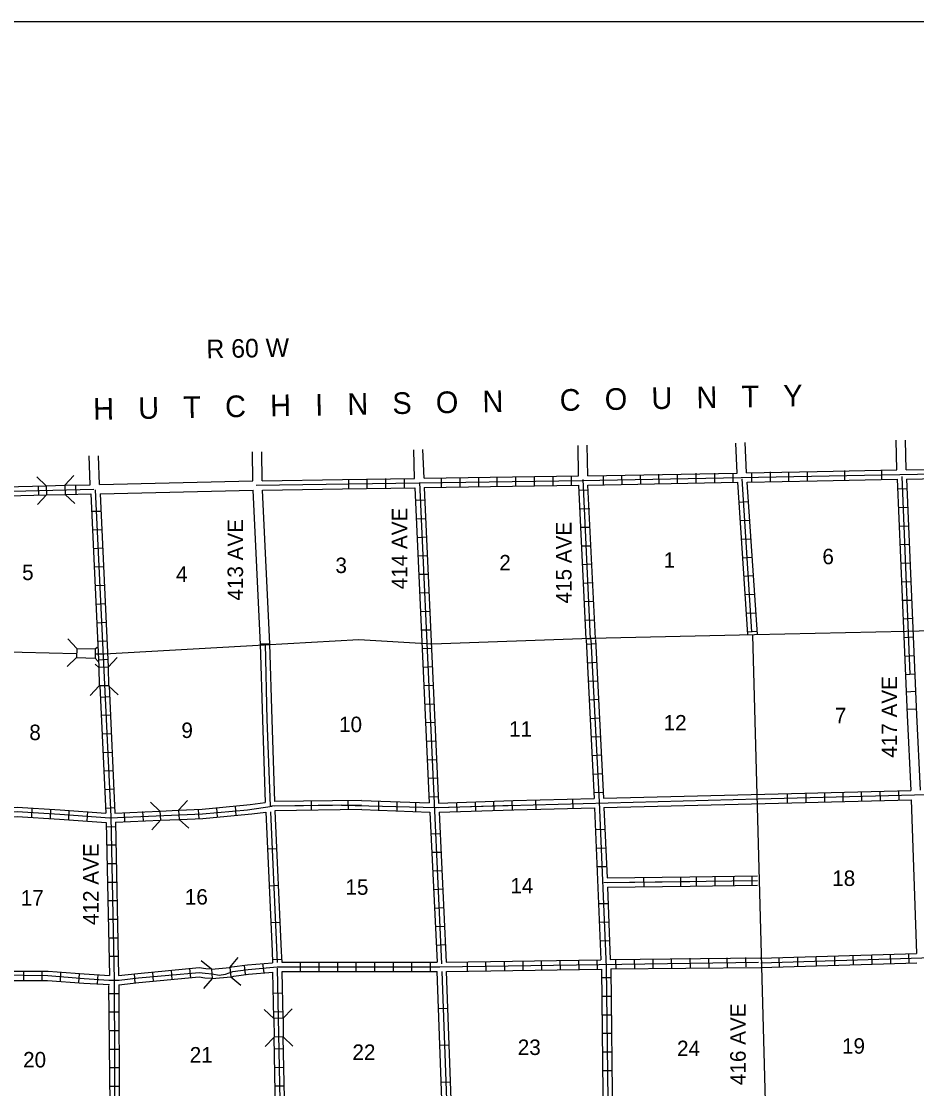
# Model space of a CAD drawing. Extents: x 1640390 to 2179601, y 15437295 to 15889889.
# Drawn here: x 1917542 to 1946479, y 15663303 to 15697808 of the extents above; entities that cross this region are included whole.
import ezdxf

# ---------------------------------------------------------------- set-up
doc = ezdxf.new("R2010")
doc.units = 0
for name, color, linetype in [('L10', 7, 'Continuous'), ('L14', 7, 'Continuous'), ('L18', 7, 'Continuous'), ('L23', 7, 'Continuous'), ('L30', 7, 'Continuous'), ('L4', 7, 'Continuous'), ('L51', 7, 'Continuous'), ('L8', 7, 'Continuous'), ('L9', 7, 'Continuous')]:
    doc.layers.add(name, color=color, linetype=linetype)

msp = doc.modelspace()

# ---------------------------------------------------------------- linework, layer by layer
at = {"layer": 'L10'}
for points in [[(1925323, 15682955), (1927921, 15682994)], [(1920069, 15682839), (1925027, 15682955)], [(1920085, 15682538), (1925032, 15682654)], [(1925275, 15677665), (1925032, 15682654)], [(1925333, 15682654), (1927922, 15682693)], [(1925576, 15677681), (1925333, 15682654)], [(1925265, 15677681), (1925333, 15675231)], [(1925566, 15677681), (1925634, 15675231)], [(1946473, 15675388), (1946590, 15672950)], [(1925333, 15675231), (1925418, 15672554)], [(1925634, 15675241), (1925724, 15672591)], [(1946172, 15675374), (1946289, 15672939)], [(1936358, 15672691), (1942004, 15672838)], [(1946300, 15672638), (1946474, 15667675)], [(1936368, 15672390), (1942017, 15672538)]]:
    msp.add_lwpolyline(points, dxfattribs=at)
at = {"layer": 'L18'}
for p, q in [((1918348, 15682797), (1918042, 15683087)), ((1918950, 15682813), (1919240, 15683124)), ((1918348, 15682797), (1918950, 15682813)), ((1918348, 15682797), (1918359, 15682496)), ((1918950, 15682813), (1918961, 15682512)), ((1918359, 15682496), (1918068, 15682190)), ((1918359, 15682496), (1918961, 15682512)), ((1918961, 15682512), (1919267, 15682222)), ((1919335, 15677538), (1919040, 15677850)), ((1919335, 15677538), (1919325, 15677237)), ((1919335, 15677538), (1919932, 15677522)), ((1919932, 15677522), (1919927, 15677221)), ((1919932, 15677522), (1919990, 15677580)), ((1919325, 15677237), (1919019, 15676947)), ((1919325, 15677237), (1919927, 15677221)), ((1919927, 15677221), (1920027, 15677116)), ((1920344, 15676931), (1920634, 15677237)), ((1920043, 15676920), (1919927, 15677031)), ((1920344, 15676931), (1920043, 15676920)), ((1920043, 15676920), (1920059, 15676324)), ((1920344, 15676931), (1920360, 15676329)), ((1920059, 15676324), (1919768, 15676012)), ((1920360, 15676329), (1920059, 15676324)), ((1920360, 15676329), (1920666, 15676039)), ((1922625, 15672306), (1922915, 15672622)), ((1922023, 15672279), (1921717, 15672564)), ((1922023, 15672279), (1922625, 15672306)), ((1922023, 15672279), (1922044, 15671983)), ((1922625, 15672306), (1922641, 15672005)), ((1922044, 15671983), (1921759, 15671667)), ((1922044, 15671983), (1922641, 15672005)), ((1922641, 15672005), (1922957, 15671725)), ((1924277, 15667216), (1924552, 15667548)), ((1923686, 15667163), (1923359, 15667432)), ((1923686, 15667163), (1924277, 15667216)), ((1923686, 15667163), (1923707, 15666862)), ((1924277, 15667216), (1924309, 15666920)), ((1923707, 15666862), (1923433, 15666540)), ((1923707, 15666862), (1924309, 15666920)), ((1924309, 15666920), (1924631, 15666645)), ((1925698, 15665573), (1925391, 15665864)), ((1925999, 15665579), (1926294, 15665880)), ((1925999, 15665579), (1925698, 15665573)), ((1925698, 15665573), (1925708, 15664972)), ((1925999, 15665579), (1926009, 15664982)), ((1925708, 15664972), (1925418, 15664665)), ((1926009, 15664982), (1925708, 15664972)), ((1926009, 15664982), (1926315, 15664681))]:
    msp.add_line(p, q, dxfattribs=at)
at = {"layer": 'L23'}
msp.add_line((1855692, 15697808), (2107288, 15697808), dxfattribs=at)
at = {"layer": 'L4'}
for points in [[(1946141, 15678098), (1956733, 15678362), (1961991, 15678214), (1965202, 15678304)], [(1919948, 15677364), (1920228, 15677359), (1925391, 15677654), (1928448, 15677828), (1930824, 15677681), (1935956, 15677865), (1941242, 15677982), (1946141, 15678098)], [(1941173, 15677966), (1941748, 15656941)], [(1914943, 15677475), (1919309, 15677374)]]:
    msp.add_lwpolyline(points, dxfattribs=at)
at = {"layer": 'L51'}
for points in [[(1935550, 15683114), (1935534, 15684096)], [(1935851, 15683114), (1935835, 15684106)], [(1940682, 15683204), (1940640, 15684175)], [(1940983, 15683214), (1940941, 15684191)], [(1945840, 15683304), (1945814, 15684265)], [(1946141, 15683304), (1946115, 15684270)], [(1919768, 15682829), (1919731, 15683758)], [(1920069, 15682839), (1920032, 15683763)], [(1925027, 15682955), (1925017, 15683895)], [(1925323, 15682955), (1925318, 15683895)], [(1930249, 15683029), (1930223, 15683959)], [(1930560, 15683040), (1930523, 15683964)]]:
    msp.add_lwpolyline(points, dxfattribs=at)
at = {"layer": 'L8'}
for p, q in [((1928126, 15682697), (1928126, 15682998)), ((1928723, 15682707), (1928723, 15683008)), ((1929325, 15682723), (1929325, 15683024)), ((1929927, 15682728), (1929927, 15683029)), ((1931125, 15682750), (1931125, 15683045)), ((1931727, 15682755), (1931727, 15683056)), ((1932324, 15682765), (1932324, 15683066)), ((1932926, 15682771), (1932926, 15683072)), ((1933522, 15682781), (1933522, 15683082)), ((1934124, 15682792), (1934124, 15683087)), ((1934726, 15682797), (1934726, 15683098)), ((1935323, 15682808), (1935323, 15683109)), ((1936342, 15683130), (1936352, 15682829)), ((1936941, 15683124), (1936951, 15682828)), ((1937540, 15683146), (1937551, 15682850)), ((1938140, 15683167), (1938151, 15682871)), ((1938744, 15683172), (1938744, 15682871)), ((1939343, 15683198), (1939343, 15682897)), ((1939943, 15683198), (1939943, 15682897)), ((1940543, 15683198), (1940543, 15682897)), ((1941141, 15683214), (1941141, 15682913)), ((1941740, 15683241), (1941740, 15682940)), ((1942340, 15683241), (1942340, 15682940)), ((1942940, 15683241), (1942940, 15682940)), ((1918111, 15682491), (1918100, 15682792)), ((1919309, 15682512), (1919298, 15682813)), ((1935867, 15682649), (1935566, 15682639)), ((1946168, 15682691), (1945867, 15682681)), ((1930582, 15682332), (1930286, 15682317)), ((1920106, 15681963), (1919811, 15681958)), ((1935914, 15682045), (1935613, 15682040)), ((1941041, 15682274), (1940740, 15682258)), ((1946189, 15682089), (1945893, 15682079)), ((1930608, 15681730), (1930318, 15681715)), ((1941073, 15681672), (1940777, 15681657)), ((1920143, 15681366), (1919842, 15681356)), ((1935925, 15681445), (1935624, 15681440)), ((1946215, 15681488), (1945914, 15681482)), ((1930640, 15681129), (1930344, 15681113)), ((1941115, 15681070), (1940814, 15681055)), ((1920170, 15680775), (1919869, 15680754)), ((1935935, 15680845), (1935634, 15680840)), ((1946242, 15680891), (1945941, 15680880)), ((1930666, 15680532), (1930365, 15680516)), ((1935978, 15680257), (1935682, 15680241)), ((1941157, 15680479), (1940856, 15680458)), ((1946268, 15680289), (1945967, 15680278)), ((1920191, 15680173), (1919890, 15680157)), ((1930692, 15679930), (1930391, 15679925)), ((1941194, 15679882), (1940893, 15679856)), ((1920228, 15679571), (1919927, 15679555)), ((1936004, 15679653), (1935703, 15679637)), ((1946284, 15679687), (1945993, 15679682)), ((1930724, 15679333), (1930423, 15679323)), ((1941231, 15679280), (1940935, 15679265)), ((1920249, 15678974), (1919948, 15678958)), ((1936036, 15679053), (1935735, 15679038)), ((1946310, 15679090), (1946009, 15679080)), ((1930750, 15678731), (1930450, 15678721)), ((1941268, 15678679), (1940967, 15678663)), ((1946331, 15678499), (1946030, 15678483)), ((1920286, 15678372), (1919985, 15678356)), ((1936067, 15678454), (1935766, 15678438)), ((1930777, 15678129), (1930476, 15678124)), ((1941310, 15678082), (1941009, 15678066)), ((1946358, 15677897), (1946057, 15677881)), ((1920307, 15677770), (1920011, 15677755)), ((1925265, 15677681), (1925566, 15677681)), ((1930809, 15677538), (1930508, 15677522)), ((1936110, 15677681), (1935809, 15677665)), ((1920344, 15677174), (1920043, 15677158)), ((1946384, 15677295), (1946083, 15677279)), ((1930835, 15676941), (1930534, 15676920)), ((1936141, 15677079), (1935840, 15677063)), ((1936168, 15676482), (1935867, 15676466)), ((1946411, 15676699), (1946110, 15676683)), ((1930856, 15676340), (1930560, 15676324)), ((1946441, 15676140), (1946140, 15676124)), ((1920402, 15675975), (1920101, 15675954)), ((1930893, 15675738), (1930592, 15675722)), ((1936199, 15675880), (1935898, 15675864)), ((1946469, 15675574), (1946168, 15675558)), ((1920423, 15675373), (1920127, 15675363)), ((1930914, 15675141), (1930619, 15675125)), ((1936231, 15675283), (1935935, 15675262)), ((1920460, 15674771), (1920159, 15674766)), ((1930941, 15674539), (1930640, 15674523)), ((1936257, 15674682), (1935956, 15674666)), ((1920481, 15674175), (1920186, 15674164)), ((1936289, 15674080), (1935993, 15674064)), ((1930978, 15673937), (1930677, 15673921)), ((1920508, 15673583), (1920217, 15673562)), ((1930999, 15673340), (1930698, 15673325)), ((1936326, 15673483), (1936025, 15673462)), ((1920545, 15672981), (1920244, 15672966)), ((1931025, 15672738), (1930724, 15672723)), ((1936352, 15672881), (1936051, 15672865)), ((1942298, 15672849), (1942298, 15672548)), ((1942899, 15672865), (1942899, 15672564)), ((1943501, 15672881), (1943501, 15672580)), ((1944093, 15672892), (1944098, 15672591)), ((1944689, 15672907), (1944700, 15672606)), ((1945291, 15672923), (1945302, 15672622)), ((1945893, 15672939), (1945898, 15672638)), ((1917884, 15672379), (1917868, 15672078)), ((1918485, 15672337), (1918470, 15672042)), ((1919082, 15672295), (1919061, 15672005)), ((1920566, 15672379), (1920265, 15672364)), ((1923258, 15672332), (1923274, 15672031)), ((1923850, 15672379), (1923876, 15672078)), ((1924452, 15672438), (1924473, 15672137)), ((1929093, 15672290), (1929093, 15672591)), ((1929689, 15672274), (1929689, 15672575)), ((1930291, 15672263), (1930291, 15672564)), ((1931631, 15672258), (1931621, 15672556)), ((1932227, 15672277), (1932218, 15672575)), ((1932824, 15672296), (1932814, 15672594)), ((1933420, 15672315), (1933410, 15672613)), ((1919684, 15672258), (1919658, 15671957)), ((1920861, 15672221), (1920877, 15671920)), ((1921458, 15672258), (1921474, 15671957)), ((1920592, 15671772), (1920291, 15671762)), ((1936410, 15671682), (1936110, 15671672)), ((1931083, 15671540), (1930782, 15671529)), ((1920603, 15671170), (1920302, 15671170)), ((1931110, 15670938), (1930809, 15670933)), ((1936432, 15671081), (1936131, 15671070)), ((1920618, 15670574), (1920318, 15670574)), ((1931136, 15670341), (1930835, 15670331)), ((1936458, 15670479), (1936157, 15670473)), ((1920624, 15669972), (1920323, 15669972)), ((1939367, 15669856), (1939367, 15670157)), ((1939969, 15669866), (1939969, 15670162)), ((1940566, 15669871), (1940566, 15670172)), ((1941168, 15669882), (1941168, 15670183)), ((1931168, 15669750), (1930867, 15669729)), ((1920640, 15669375), (1920344, 15669375)), ((1936511, 15669280), (1936210, 15669275)), ((1931194, 15669148), (1930893, 15669132)), ((1920650, 15668773), (1920349, 15668773)), ((1931215, 15668546), (1930914, 15668530)), ((1936532, 15668689), (1936231, 15668673)), ((1920666, 15668171), (1920365, 15668171)), ((1931252, 15667949), (1930951, 15667928)), ((1936558, 15668087), (1936257, 15668071)), ((1920677, 15667575), (1920376, 15667575)), ((1925657, 15667479), (1925955, 15667492)), ((1934969, 15667147), (1934959, 15667448)), ((1935566, 15667157), (1935560, 15667458)), ((1936168, 15667163), (1936157, 15667464)), ((1936764, 15667179), (1936759, 15667480)), ((1937366, 15667189), (1937361, 15667490)), ((1937968, 15667200), (1937958, 15667495)), ((1938565, 15667205), (1938559, 15667506)), ((1939167, 15667216), (1939156, 15667517)), ((1939768, 15667221), (1939758, 15667522)), ((1940365, 15667231), (1940360, 15667532)), ((1940967, 15667237), (1940956, 15667538)), ((1942049, 15667237), (1942034, 15667538)), ((1942641, 15667258), (1942635, 15667553)), ((1943243, 15667279), (1943232, 15667580)), ((1943839, 15667300), (1943834, 15667596)), ((1944441, 15667316), (1944431, 15667612)), ((1945043, 15667332), (1945032, 15667633)), ((1945640, 15667348), (1945634, 15667649)), ((1946242, 15667374), (1946231, 15667675)), ((1917620, 15666814), (1917620, 15667115)), ((1918216, 15666804), (1918216, 15667105)), ((1922419, 15666830), (1922392, 15667131)), ((1923016, 15666888), (1922984, 15667189)), ((1924790, 15666999), (1924753, 15667289)), ((1925386, 15667047), (1925349, 15667348)), ((1926569, 15667089), (1926569, 15667390)), ((1927165, 15667089), (1927165, 15667390)), ((1927767, 15667089), (1927767, 15667390)), ((1928369, 15667089), (1928369, 15667390)), ((1928966, 15667089), (1928966, 15667390)), ((1929568, 15667089), (1929568, 15667390)), ((1930164, 15667089), (1930164, 15667390)), ((1930766, 15667089), (1930766, 15667390)), ((1931965, 15667105), (1931965, 15667406)), ((1932567, 15667115), (1932556, 15667416)), ((1933169, 15667121), (1933158, 15667421)), ((1933765, 15667131), (1933760, 15667432)), ((1934367, 15667142), (1934357, 15667437)), ((1918802, 15666772), (1918823, 15667073)), ((1919399, 15666730), (1919425, 15667020)), ((1920001, 15666688), (1920027, 15666989)), ((1921226, 15666725), (1921194, 15667015)), ((1921817, 15666772), (1921791, 15667073)), ((1936601, 15666883), (1936300, 15666883)), ((1920692, 15666371), (1920391, 15666371)), ((1925983, 15666387), (1925682, 15666381)), ((1936601, 15666281), (1936300, 15666281)), ((1920703, 15665774), (1920402, 15665774)), ((1925993, 15665790), (1925692, 15665779)), ((1936606, 15665679), (1936310, 15665679)), ((1920703, 15665172), (1920402, 15665172)), ((1936616, 15665082), (1936315, 15665082)), ((1920703, 15664570), (1920402, 15664570)), ((1926014, 15664591), (1925719, 15664581)), ((1936627, 15664480), (1936326, 15664480)), ((1920708, 15663974), (1920407, 15663974)), ((1926036, 15663989), (1925735, 15663979)), ((1936632, 15663879), (1936331, 15663879)), ((1920708, 15663372), (1920407, 15663372)), ((1926041, 15663388), (1925740, 15663382))]:
    msp.add_line(p, q, dxfattribs=at)
for points in [[(1945941, 15683156), (1967007, 15683557)], [(1927921, 15682994), (1930249, 15683029)], [(1930560, 15683040), (1935550, 15683114)], [(1935851, 15683114), (1940682, 15683204)], [(1941157, 15678071), (1940840, 15683014)], [(1940983, 15683214), (1943262, 15683256)], [(1945851, 15683008), (1946172, 15675374)], [(1945999, 15683098), (1946257, 15676688)], [(1946152, 15683008), (1946473, 15675388)], [(1911511, 15682480), (1919890, 15682681)], [(1912540, 15682654), (1918348, 15682797)], [(1918961, 15682808), (1919768, 15682829)], [(1919927, 15682665), (1920434, 15672100), (1920545, 15666814), (1920566, 15661571)], [(1925127, 15682808), (1935666, 15682966)], [(1927922, 15682693), (1930265, 15682728)], [(1930265, 15682728), (1930724, 15672548)], [(1930407, 15682897), (1931125, 15667337)], [(1930566, 15682739), (1935560, 15682813)], [(1930566, 15682739), (1931025, 15672538)], [(1935793, 15677839), (1935560, 15682813)], [(1935856, 15682813), (1940698, 15682908)], [(1936094, 15677855), (1935856, 15682813)], [(1941025, 15677982), (1940698, 15682908)], [(1940999, 15682913), (1943261, 15682957)], [(1941331, 15677987), (1940999, 15682913)], [(1912567, 15682354), (1918359, 15682496)], [(1918961, 15682507), (1919784, 15682533)], [(1919784, 15682533), (1920048, 15676941)], [(1920085, 15682538), (1920344, 15676941)], [(1935798, 15677813), (1936051, 15672680)], [(1935951, 15677823), (1936215, 15672580), (1936442, 15667231), (1936511, 15662083)], [(1936099, 15677828), (1936358, 15672691)], [(1925418, 15677681), (1925481, 15675231)], [(1920075, 15676324), (1920275, 15672205)], [(1920376, 15676324), (1920566, 15672205)], [(1941358, 15672675), (1956939, 15673071), (1959473, 15673108), (1962092, 15672971)], [(1942004, 15672838), (1946289, 15672939)], [(1942017, 15672538), (1946300, 15672638)], [(1915127, 15672216), (1917403, 15672258), (1918786, 15672174), (1920407, 15672057), (1923401, 15672189), (1924853, 15672321), (1925650, 15672438)], [(1915127, 15672364), (1917403, 15672406), (1918792, 15672321), (1920275, 15672205)], [(1920566, 15672205), (1922018, 15672279)], [(1922625, 15672306), (1923390, 15672337), (1924832, 15672474), (1924939, 15672489)], [(1927894, 15672464), (1930967, 15672395), (1932466, 15672438)], [(1928533, 15672618), (1930724, 15672548)], [(1928545, 15672324), (1930740, 15672247)], [(1931025, 15672538), (1933440, 15672615)], [(1931030, 15672388), (1933445, 15672465)], [(1931041, 15672237), (1933457, 15672314)], [(1936067, 15672379), (1936273, 15667464)], [(1936368, 15672390), (1936474, 15670114)], [(1915127, 15672063), (1917403, 15672105), (1918776, 15672020), (1920286, 15671904)], [(1920582, 15671915), (1922044, 15671983)], [(1922656, 15672005), (1923406, 15672042), (1924869, 15672174), (1924992, 15672189)], [(1930740, 15672247), (1930978, 15667390)], [(1931041, 15672237), (1931273, 15667390)], [(1920286, 15671904), (1920386, 15666957)], [(1920582, 15671915), (1920682, 15666957)], [(1936368, 15669966), (1941331, 15670030)], [(1939152, 15670152), (1941331, 15670183)], [(1939160, 15669851), (1941331, 15669882)], [(1936484, 15669813), (1936574, 15667474)], [(1925644, 15667751), (1925661, 15667374)], [(1925940, 15667742), (1925956, 15667390)], [(1931273, 15667390), (1936273, 15667464)], [(1936574, 15667474), (1941432, 15667532)], [(1941432, 15667522), (1946474, 15667675)], [(1941442, 15667374), (1946643, 15667532), (1957065, 15667691), (1960191, 15667754), (1962181, 15667691)], [(1915217, 15666999), (1918401, 15666957), (1919568, 15666862), (1920365, 15666814), (1920703, 15666814), (1921326, 15666883), (1923285, 15667062), (1923485, 15667041), (1923707, 15667020), (1923934, 15666973), (1924135, 15666999), (1924378, 15667089), (1924869, 15667157), (1925809, 15667237), (1931067, 15667237), (1941368, 15667395)], [(1915307, 15667099), (1918406, 15667105), (1919573, 15667015), (1920386, 15666957)], [(1920682, 15666957), (1921310, 15667031), (1923285, 15667216), (1923501, 15667189), (1923686, 15667173)], [(1924293, 15667221), (1924341, 15667237), (1924853, 15667305), (1925661, 15667374)], [(1926152, 15651391), (1925925, 15661846), (1925819, 15667200)], [(1925956, 15667390), (1930978, 15667390)], [(1931284, 15667089), (1936289, 15667163)], [(1936289, 15667163), (1936352, 15662173)], [(1936590, 15667173), (1941447, 15667221)], [(1936590, 15667173), (1936648, 15662178)], [(1941447, 15667221), (1946484, 15667374)], [(1915307, 15666804), (1918390, 15666804), (1919557, 15666714), (1920391, 15666666)], [(1920692, 15666656), (1921342, 15666730), (1923285, 15666915), (1923470, 15666888), (1923686, 15666872), (1923702, 15666872)], [(1924325, 15666904), (1924409, 15666941), (1924885, 15667004), (1925666, 15667073)], [(1925698, 15665579), (1925666, 15667073)], [(1925999, 15665579), (1925967, 15667089)], [(1925967, 15667089), (1930983, 15667089)], [(1920360, 15666640), (1920397, 15662792)], [(1920692, 15666656), (1920705, 15662800)], [(1925766, 15662004), (1925708, 15664972)], [(1926067, 15662020), (1926009, 15664956)]]:
    msp.add_lwpolyline(points, dxfattribs=at)
at = {"layer": 'L9'}
for p, q in [((1944142, 15683283), (1944142, 15682982)), ((1945342, 15683283), (1945342, 15682982)), ((1936094, 15677855), (1935793, 15677839)), ((1934156, 15672633), (1934167, 15672332)), ((1935360, 15672665), (1935365, 15672364)), ((1926920, 15672303), (1926917, 15672601)), ((1928113, 15672315), (1928110, 15672613)), ((1925498, 15671055), (1925796, 15671069)), ((1925551, 15669863), (1925849, 15669877)), ((1937669, 15669830), (1937665, 15670131)), ((1938862, 15669847), (1938858, 15670148)), ((1925604, 15668671), (1925902, 15668685)), ((1931027, 15665896), (1931326, 15665907)), ((1931071, 15664704), (1931369, 15664715)), ((1931115, 15663512), (1931413, 15663523))]:
    msp.add_line(p, q, dxfattribs=at)
for points in [[(1946141, 15683304), (1947709, 15683335)], [(1935666, 15682966), (1945941, 15683156)], [(1935941, 15677850), (1935698, 15682998)], [(1943261, 15682957), (1945851, 15683008)], [(1943262, 15683256), (1945840, 15683304)], [(1946152, 15683008), (1947709, 15683038)], [(1925481, 15675241), (1925582, 15672448)], [(1932466, 15672438), (1941358, 15672675)], [(1933440, 15672615), (1936051, 15672680)], [(1924939, 15672489), (1925418, 15672554)], [(1927894, 15672464), (1925624, 15672438)], [(1928533, 15672618), (1925724, 15672591)], [(1928535, 15672468), (1925726, 15672441)], [(1928545, 15672324), (1925735, 15672290)], [(1925735, 15672290), (1925940, 15667742)], [(1933457, 15672314), (1936067, 15672379)], [(1924992, 15672189), (1925444, 15672247)], [(1925444, 15672247), (1925644, 15667751)], [(1925594, 15672254), (1925811, 15667381)], [(1936474, 15670114), (1939152, 15670152)], [(1936474, 15669966), (1939152, 15670004)], [(1936484, 15669813), (1939160, 15669851)], [(1931168, 15662057), (1930983, 15667089)], [(1931133, 15667094), (1931318, 15662062)], [(1931469, 15662062), (1931284, 15667089)]]:
    msp.add_lwpolyline(points, dxfattribs=at)

# ---------------------------------------------------------------- texts
at = {"layer": 'L14'}
for s, p in [('2', (1932989, 15680057)), ('1', (1938301, 15680141)), ('6', (1943433, 15680257)), ('5', (1917567, 15679745)), ('3', (1927693, 15679972)), ('4', (1922540, 15679687)), ('12', (1938301, 15674882)), ('7', (1943834, 15675115)), ('8', (1917799, 15674571)), ('9', (1922715, 15674639)), ('10', (1927810, 15674829)), ('11', (1933306, 15674682)), ('18', (1943750, 15669856)), ('15', (1928016, 15669570)), ('14', (1933348, 15669613)), ('17', (1917524, 15669222)), ('16', (1922825, 15669254)), ('22', (1928243, 15664232)), ('23', (1933586, 15664391)), ('24', (1938734, 15664354)), ('19', (1944066, 15664433)), ('20', (1917598, 15663989)), ('21', (1922984, 15664148))]:
    msp.add_text(s, height=500, rotation=360, dxfattribs=at).set_placement(p)
at = {"layer": 'L30'}
for s, p in [('414 AVE', (1930015, 15679447)), ('413 AVE', (1924707, 15679081)), ('415 AVE', (1935324, 15678989)), ('417 AVE', (1945849, 15674002)), ('412 AVE', (1920039, 15668594)), ('416 AVE', (1940953, 15663419))]:
    msp.add_text(s, height=500, rotation=90, dxfattribs=at).set_placement(p)
at = {"layer": 'L51'}
for s, height, p in [('R 60 W', 600, (1923528, 15686915)), ('H   U   T   C   H   I   N   S   O   N       C   O   U   N   T   Y', 699.95, (1919869, 15684925))]:
    msp.add_text(s, height=height, rotation=1.0942, dxfattribs=at).set_placement(p)

doc.saveas('drawing.dxf')
